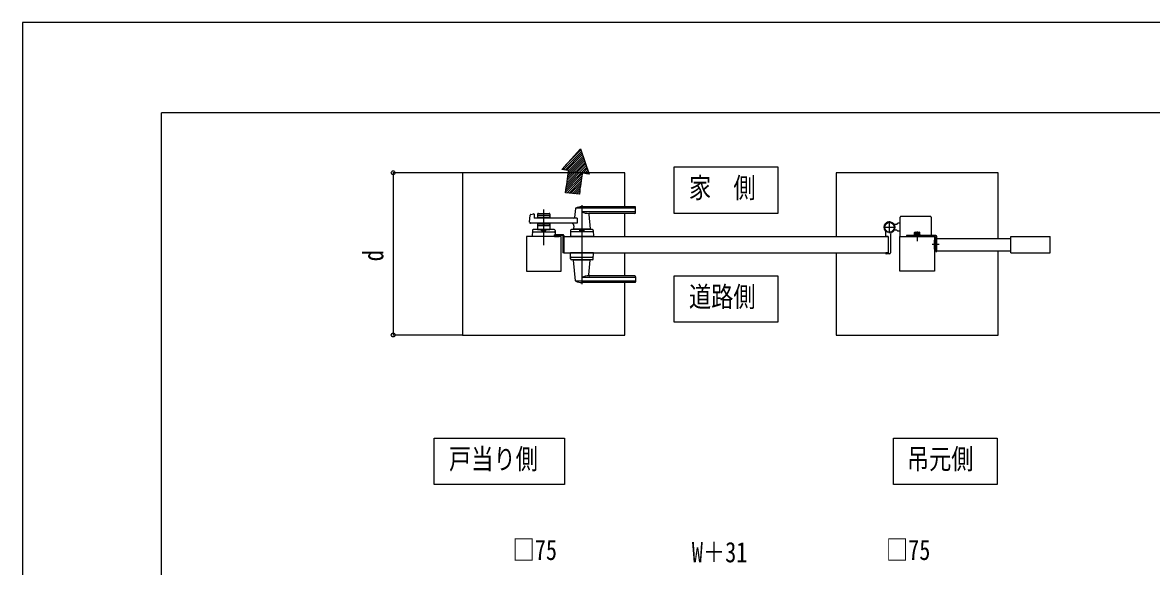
# Model space of a CAD drawing. Units: millimetres, scale not verified. Extents: x -4205 to 4205, y -2970 to 2970.
# Drawn here: x -4205 to -1768, y 1797 to 2970 of the extents above; entities that cross this region are included whole.
import ezdxf
from ezdxf.enums import TextEntityAlignment as Align

# ---------------------------------------------------------------- set-up
doc = ezdxf.new("R2010")
doc.units = ezdxf.units.MM
doc.header["$LTSCALE"] = 12
for name, color, linetype in [('0-2_USER1', 3, 'Continuous'), ('0-3_YKK_A1', 4, 'Continuous'), ('0-4_YKK_D', 6, 'Continuous'), ('0-5_YKK_ZWAK', 7, 'Continuous')]:
    doc.layers.add(name, color=color, linetype=linetype)
doc.styles.add('ＭＳ ゴシック', font='')
doc.styles.get('ＭＳ ゴシック').set_extended_font_data('MS Gothic')

msp = doc.modelspace()

# ---------------------------------------------------------------- linework, layer by layer
at = {"layer": '0-2_USER1'}
for points in [[(-2798.48, 2558.5), (-2798.48, 2658.5), (-2574.48, 2658.5), (-2574.48, 2558.5)], [(-2798.48, 2323.5), (-2798.48, 2423.5), (-2574.48, 2423.5), (-2574.48, 2323.5)], [(-3316.48, 1973.5), (-3316.48, 2073.5), (-3034.88, 2073.5), (-3034.88, 1973.5)], [(-2324.88, 1973.5), (-2324.88, 2073.5), (-2100.88, 2073.5), (-2100.88, 1973.5)]]:
    msp.add_lwpolyline(points, close=True, dxfattribs=at)
at = {"layer": '0-3_YKK_A1'}
for p, q in [((-3000.63, 2697.73), (-3040.85, 2653.21)), ((-2998.61, 2691.84), (-3037.78, 2652.67)), ((-2997.46, 2688.5), (-3033.96, 2652)), ((-2999.76, 2695.18), (-3032.72, 2662.22)), ((-2996.31, 2685.15), (-3030.14, 2651.33)), ((-2995.17, 2681.81), (-3026.55, 2650.43)), ((-3000.63, 2697.73), (-2981.77, 2642.8)), ((-2987.13, 2658.42), (-3031.3, 2614.25)), ((-2988.28, 2661.76), (-3030.61, 2619.43)), ((-2989.43, 2665.1), (-3029.92, 2624.61)), ((-2990.57, 2668.44), (-3029.24, 2629.78)), ((-2991.72, 2671.79), (-3028.56, 2634.95)), ((-2992.87, 2675.13), (-3027.88, 2640.12)), ((-2994.02, 2678.47), (-3027.21, 2645.28)), ((-3026.51, 2650.69), (-3040.85, 2653.21)), ((-2997.65, 2638.92), (-3032.69, 2603.88)), ((-2996.73, 2644.33), (-3031.99, 2609.07)), ((-2998.52, 2633.56), (-3029.44, 2602.64)), ((-2981.77, 2642.8), (-2996.54, 2645.4)), ((-2985.98, 2655.07), (-2995.79, 2645.27)), ((-2984.84, 2651.73), (-2991.97, 2644.6)), ((-2983.69, 2648.39), (-2988.15, 2643.92)), ((-2982.54, 2645.05), (-2984.34, 2643.25)), ((-2448.98, 2646), (-2448.98, 2508.5)), ((-2999.33, 2628.25), (-3025.38, 2602.21)), ((-3000.1, 2623), (-3021.32, 2601.77)), ((-3000.82, 2617.79), (-3017.26, 2601.34)), ((-3001.49, 2612.63), (-3013.21, 2600.91)), ((-3002.11, 2607.51), (-3009.15, 2600.48)), ((-3002.98, 2599.82), (-3032.81, 2603)), ((-3002.69, 2602.44), (-3005.09, 2600.05)), ((-3079.98, 2489.6), (-3079.98, 2567.06)), ((-3011.53, 2568.89), (-3013.23, 2549.81)), ((-2882.48, 2569.48), (-3011.27, 2569.48)), ((-2997.48, 2576.5), (-2997.48, 2405.5)), ((-2882.48, 2572.5), (-2997.48, 2572.5)), ((-2882.48, 2561.83), (-2997.48, 2561.83)), ((-2881.48, 2560.5), (-2881.48, 2571.5)), ((-3110.31, 2539.16), (-3109.09, 2554.57)), ((-3107.58, 2556.35), (-3102.16, 2557.7)), ((-3100.92, 2556.78), (-3100.53, 2548.95)), ((-3007.92, 2548), (-3099.53, 2548)), ((-3093.48, 2556.5), (-3093.48, 2548)), ((-3066.48, 2553.5), (-3093.48, 2553.5)), ((-3093.48, 2537), (-3093.48, 2523.5)), ((-3091.48, 2558.5), (-3068.48, 2558.5)), ((-3082.4, 2549.5), (-3091.48, 2549.5)), ((-3082.4, 2535.5), (-3091.48, 2535.5)), ((-3080.34, 2551.15), (-3081.69, 2549.79)), ((-3080.34, 2533.85), (-3081.69, 2535.21)), ((-3079.63, 2551.15), (-3078.28, 2549.79)), ((-3079.63, 2533.85), (-3078.28, 2535.21)), ((-3068.48, 2549.5), (-3077.57, 2549.5)), ((-3068.48, 2535.5), (-3077.57, 2535.5)), ((-3066.48, 2556.5), (-3066.48, 2548)), ((-3066.48, 2537), (-3066.48, 2523.5)), ((-2883.48, 2558.5), (-2982.5, 2558.5)), ((-2982.31, 2556.31), (-2979.51, 2524.82)), ((-2904.98, 2508.5), (-2904.98, 2558.5)), ((-2333.48, 2515.5), (-2333.48, 2541.5)), ((-2317.98, 2534.5), (-2323.67, 2534.5)), ((-2317.98, 2534.5), (-2315.48, 2537)), ((-2310.48, 2537), (-2315.48, 2537)), ((-2310.48, 2508.5), (-2310.48, 2550)), ((-2245.48, 2552), (-2308.48, 2552)), ((-2243.48, 2550), (-2243.48, 2508.5)), ((-3104.54, 2521.57), (-3104.98, 2508.5)), ((-3102.71, 2518.5), (-3057.25, 2518.5)), ((-3057.41, 2523.5), (-3102.55, 2523.5)), ((-3066.48, 2531.5), (-3093.48, 2531.5)), ((-3093.48, 2523.5), (-3066.48, 2523.5)), ((-3084.48, 2520.7), (-3084.48, 2523.5)), ((-3084.48, 2520.7), (-3075.48, 2520.7)), ((-3056.48, 2510.5), (-3056.48, 2512.5)), ((-3055.11, 2512.5), (-3056.48, 2512.5)), ((-3056.48, 2510.5), (-3056.48, 2508.1)), ((-3055.05, 2510.5), (-3056.48, 2510.5)), ((-3046.48, 2510.1), (-3056.48, 2510.1)), ((-3055.42, 2521.57), (-3054.98, 2508.5)), ((-3038.48, 2512.5), (-3055.11, 2512.5)), ((-3038.48, 2510.5), (-3055.05, 2510.5)), ((-3046.48, 2508.1), (-3046.48, 2510.5)), ((-3038.48, 2510.5), (-3038.48, 2473.5)), ((-3036.48, 2510.5), (-3036.48, 2473.5)), ((-3022.04, 2521.57), (-3022.48, 2508.5)), ((-2974.75, 2518.5), (-3020.21, 2518.5)), ((-2974.91, 2523.5), (-3020.05, 2523.5)), ((-2979.48, 2524.49), (-3015.48, 2524.49)), ((-3015.48, 2523.5), (-3015.48, 2524.49)), ((-3014.85, 2531.55), (-3015.45, 2524.82)), ((-2979.81, 2524.49), (-3015.15, 2524.49)), ((-3012.48, 2524.49), (-3014.65, 2524.49)), ((-3001.98, 2520.7), (-3001.98, 2523.5)), ((-2979.81, 2524.49), (-2982.48, 2524.49)), ((-2979.48, 2523.5), (-2979.48, 2524.49)), ((-2972.92, 2521.57), (-2972.48, 2508.5)), ((-2346.48, 2528.5), (-2320.48, 2528.5)), ((-2341.48, 2509.3), (-2341.48, 2518.34)), ((-2331.48, 2513.56), (-2331.48, 2473)), ((-2317.98, 2522.5), (-2323.67, 2522.5)), ((-2317.98, 2522.5), (-2315.48, 2520)), ((-2310.48, 2520), (-2315.48, 2520)), ((-2296.48, 2511), (-2296.48, 2508.5)), ((-2235.48, 2511), (-2296.48, 2511)), ((-2267.73, 2512.6), (-2280.23, 2512.6)), ((-2280.23, 2512.6), (-2280.23, 2511)), ((-2267.73, 2511), (-2280.23, 2511)), ((-2278.98, 2517.8), (-2279.75, 2517.35)), ((-2279.56, 2512.6), (-2279.56, 2513.8)), ((-2278.98, 2517.8), (-2268.98, 2517.8)), ((-2277.48, 2511), (-2277.48, 2508.5)), ((-2276.87, 2513.8), (-2276.87, 2517.35)), ((-2273.98, 2519.31), (-2273.98, 2498.37)), ((-2271.09, 2513.8), (-2271.09, 2517.35)), ((-2270.48, 2511), (-2270.48, 2508.5)), ((-2268.98, 2517.8), (-2268.21, 2517.35)), ((-2268.41, 2512.6), (-2268.41, 2513.8)), ((-2268.21, 2513.8), (-2268.21, 2517.35)), ((-2267.73, 2512.6), (-2267.73, 2511)), ((-3054.98, 2508.5), (-3104.98, 2508.5)), ((-3046.48, 2508.1), (-3056.48, 2508.1)), ((-3036.98, 2503.25), (-3038.48, 2504.75)), ((-3036.98, 2503.25), (-3036.98, 2498.75)), ((-3036.48, 2503.25), (-3036.98, 2503.25)), ((-2972.48, 2508.5), (-3022.48, 2508.5)), ((-3002.23, 2508.5), (-2992.73, 2508.5)), ((-2336.78, 2508.8), (-2340.98, 2508.8)), ((-2336.48, 2508.5), (-2336.48, 2473.5)), ((-2235.48, 2508.5), (-2296.48, 2508.5)), ((-2226.11, 2491), (-2241.18, 2491)), ((-2233.48, 2501), (-2236.48, 2501)), ((-2236.48, 2481), (-2236.48, 2501)), ((-2233.48, 2506.5), (-2233.48, 2476.5)), ((-2230.98, 2493.75), (-2233.48, 2493.75)), ((-2230.98, 2488.25), (-2233.48, 2488.25)), ((-2230.98, 2476.5), (-2230.98, 2506.5)), ((-2230.98, 2504.5), (-2071.48, 2504.5)), ((-2071.48, 2508.5), (-1986.48, 2508.5)), ((-2071.48, 2473.5), (-2071.48, 2508.5)), ((-1986.48, 2473.5), (-1986.48, 2508.5)), ((-3036.98, 2483.25), (-3038.48, 2484.75)), ((-3036.48, 2473.5), (-3038.48, 2473.5)), ((-3036.48, 2483.25), (-3036.98, 2483.25)), ((-3036.98, 2478.75), (-3036.98, 2483.25)), ((-3022.04, 2460.43), (-3022.48, 2473.5)), ((-2972.48, 2473.5), (-3022.48, 2473.5)), ((-2974.75, 2463.5), (-3020.21, 2463.5)), ((-2972.92, 2460.43), (-2972.48, 2473.5)), ((-2904.98, 2423.5), (-2904.98, 2473.5)), ((-2341.48, 2472.7), (-2341.48, 2472)), ((-2336.78, 2473.2), (-2340.98, 2473.2)), ((-2333.48, 2471), (-2340.48, 2471)), ((-2233.48, 2481), (-2236.48, 2481)), ((-2233.48, 2476.5), (-2230.98, 2476.5)), ((-2230.98, 2477.5), (-2071.48, 2477.5)), ((-2071.48, 2473.5), (-1986.48, 2473.5)), ((-2974.91, 2458.5), (-3020.05, 2458.5)), ((-3015.48, 2458.5), (-3015.48, 2457.5)), ((-2979.48, 2457.5), (-3015.48, 2457.5)), ((-3011.53, 2413.1), (-3015.45, 2457.17)), ((-2982.31, 2425.68), (-2979.5, 2457.17)), ((-2979.48, 2458.5), (-2979.48, 2457.5)), ((-2882.48, 2420.17), (-2997.48, 2420.17)), ((-2883.48, 2423.5), (-2982.5, 2423.5)), ((-2881.48, 2421.5), (-2881.48, 2410.5)), ((-2882.48, 2412.52), (-3011.27, 2412.52)), ((-2882.48, 2409.5), (-2997.48, 2409.5))]:
    msp.add_line(p, q, dxfattribs=at)
for points in [[(-3254.98, 2646), (-3254.98, 2296), (-2904.98, 2296), (-2904.98, 2409.5)], [(-2904.98, 2572.5), (-2904.98, 2646), (-3254.98, 2646)], [(-2098.98, 2504.5), (-2098.98, 2646), (-2448.98, 2646)], [(-3007.92, 2548), (-3007.92, 2537), (-3108.31, 2537)], [(-3084.48, 2520.7), (-3075.48, 2520.7), (-3075.48, 2523.5)], [(-3001.98, 2520.7), (-2992.98, 2520.7), (-2992.98, 2523.5)], [(-2268.21, 2513.8), (-2279.75, 2513.8), (-2279.75, 2517.35)], [(-2277.03, 2517.8), (-2275.88, 2515.44), (-2273.98, 2514.43)], [(-2270.93, 2517.8), (-2272.08, 2515.44), (-2273.98, 2514.43)], [(-3036.48, 2498.75), (-3036.98, 2498.75), (-3038.48, 2497.25)], [(-3036.48, 2508.5), (-3036.48, 2473.5), (-2336.48, 2473.5)], [(-3036.48, 2508.5), (-2336.48, 2508.5), (-2336.48, 2473.5)], [(-3036.48, 2478.75), (-3036.98, 2478.75), (-3038.48, 2477.25)], [(-2448.98, 2473.5), (-2448.98, 2296), (-2098.98, 2296), (-2098.98, 2477.5)]]:
    msp.add_lwpolyline(points, dxfattribs=at)
for points in [[(-3117.48, 2433.5), (-3042.48, 2433.5), (-3042.48, 2508.5), (-3117.48, 2508.5)], [(-2236.48, 2433.5), (-2311.48, 2433.5), (-2311.48, 2508.5), (-2236.48, 2508.5)]]:
    msp.add_lwpolyline(points, close=True, dxfattribs=at)
for radius in [11.5, 10.35]:
    msp.add_circle((-2333.48, 2528.5), radius, dxfattribs=at)
for centre, radius, start, end in [((-11027.6, 3682.58), 8067.36, 352.30953, 352.65116), ((-2333.48, 2528.5), 673.28, 170.00114, 173.91932), ((-3010.54, 2568.81), 1, 113.30607, 174.91858), ((-2997.48, 2538.5), 34, 90, 113.30607), ((-2983.69, 2588.48), 30, 242.63879, 272.27092), ((-2883.48, 2560.5), 2, 270, 0), ((-2882.48, 2571.5), 1, 0, 90), ((-2882.48, 2568.48), 1, 0, 90), ((-2882.48, 2562.83), 1, 270, 0), ((-3108.31, 2539), 2, 175.49449, 270), ((-3107.1, 2554.41), 2, 104.03624, 175.49449), ((-3101.92, 2556.73), 1, 2.86241, 104.03624), ((-3099.53, 2549), 1, 182.86241, 270), ((-3091.48, 2556.5), 2, 90, 180), ((-3091.48, 2551.5), 2, 180, 270), ((-3091.48, 2533.5), 2, 90, 180), ((-3082.4, 2550.5), 1, 270, 315), ((-3082.4, 2534.5), 1, 45, 90), ((-3079.98, 2550.79), 0.5, 45, 135), ((-3077.57, 2550.5), 1, 225, 270), ((-3077.57, 2534.5), 1, 90, 135), ((-3068.48, 2556.5), 2, 0, 90), ((-3068.48, 2551.5), 2, 270, 0), ((-3068.48, 2533.5), 2, 0, 90), ((-3019.83, 2531.99), 5, 354.91858, 90), ((-3015.22, 2549.99), 2, 270, 354.91858), ((-2980.32, 2556.5), 2, 90, 185.08142), ((-2333.48, 2528.5), 11.5, 295.10278, 218.01228), ((-2308.48, 2550), 2, 90, 180), ((-2245.48, 2550), 2, 0, 90), ((-3102.71, 2516.5), 2, 90, 178.09085), ((-3102.55, 2521.5), 2, 90, 178.09085), ((-3079.98, 2511.09), 10.61, 64.90378, 115.09622), ((-3079.98, 2534.21), 0.5, 225, 315), ((-3057.41, 2521.5), 2, 1.90915, 90), ((-3057.25, 2516.5), 2, 1.90915, 90), ((-3038.48, 2510.5), 2, 0, 90), ((-3020.21, 2516.5), 2, 90, 178.09085), ((-3020.05, 2521.5), 2, 90, 178.09085), ((-3015.15, 2524.79), 0.3, 174.91858, 270), ((-2997.48, 2511.09), 10.61, 64.90378, 115.09622), ((-2979.81, 2524.79), 0.3, 270, 5.08142), ((-2974.91, 2521.5), 2, 1.90915, 90), ((-2974.75, 2516.5), 2, 1.90915, 90), ((-2346.48, 2518.34), 5, 0, 38.01228), ((-2326.48, 2513.56), 5, 115.10278, 179.99998), ((-2278.31, 2515.24), 2.56, 55.61575, 124.38425), ((-2273.98, 2508.25), 9.55, 72.41205, 107.58795), ((-2269.65, 2515.24), 2.56, 55.61575, 124.38425), ((-2235.48, 2506.5), 4.5, 360, 90), ((-2340.98, 2509.3), 0.5, 180, 270), ((-2336.78, 2508.5), 0.3, 0, 90), ((-2235.48, 2506.5), 2, 360, 90), ((-3020.21, 2465.5), 2, 181.90915, 270), ((-2974.75, 2465.5), 2, 270, 358.09085), ((-2340.98, 2472.7), 0.5, 90, 180), ((-2340.48, 2472), 1, 180, 270), ((-2336.78, 2473.5), 0.3, 270, 0), ((-2333.48, 2473), 2, 270, 0), ((-3020.05, 2460.5), 2, 181.90915, 270), ((-3015.15, 2457.2), 0.3, 90, 185.08142), ((-2979.8, 2457.2), 0.3, 354.91858, 90), ((-2974.91, 2460.5), 2, 270, 358.09085), ((-3010.53, 2413.19), 1, 185.08142, 246.69393), ((-2983.69, 2393.52), 30, 87.72908, 117.36121), ((-2980.31, 2425.5), 2, 174.91858, 270), ((-2883.48, 2421.5), 2, 0, 90), ((-2882.48, 2419.17), 1, 0, 90), ((-2882.48, 2413.52), 1, 270, 0), ((-2997.48, 2443.5), 34, 246.69393, 270), ((-2882.48, 2410.5), 1, 270, 0)]:
    msp.add_arc(centre, radius, start, end, dxfattribs=at)
at = {"layer": '0-4_YKK_D'}
for p, q in [((-3255.98, 2646), (-3405.98, 2646)), ((-3404.98, 2646), (-3404.98, 2296)), ((-3255.98, 2296), (-3405.98, 2296))]:
    msp.add_line(p, q, dxfattribs=at)
for centre in [(-3404.98, 2646), (-3404.98, 2296)]:
    msp.add_circle(centre, 4.25, dxfattribs=at)
at = {"layer": '0-5_YKK_ZWAK'}
for p in [(3895.02, 2775), (-3904.98, -2525)]:
    msp.add_line(p, (-3904.98, 2775), dxfattribs=at)
msp.add_lwpolyline([(-4205, -2970), (4205, -2970), (4205, 2970), (-4205, 2970)], close=True, dxfattribs=at)

# ---------------------------------------------------------------- texts
at = {"layer": '0-2_USER1', "style": 'ＭＳ ゴシック', "width": 0.8}
for s, p in [('家\u3000側', (-2766.48, 2578.5)), ('道路側', (-2766.48, 2343.5)), ('戸当り側', (-3284.48, 1993.5)), ('吊元側', (-2296.08, 1993.5))]:
    msp.add_text(s, height=43.99, dxfattribs=at).set_placement(p, align=Align.BOTTOM_LEFT)
at = {"layer": '0-4_YKK_D', "style": 'ＭＳ ゴシック', "width": 0.8}
msp.add_text('d', height=43.99, rotation=90, dxfattribs=at).set_placement((-3412.98, 2455), align=Align.BOTTOM_LEFT)
for s, p in [('□75', (-3147.18, 1797.5)), ('□75', (-2341.18, 1797.5)), ('W＋31', (-2760.18, 1792.5))]:
    msp.add_text(s, height=43.99, dxfattribs=at).set_placement(p, align=Align.BOTTOM_LEFT)

doc.saveas('drawing.dxf')
